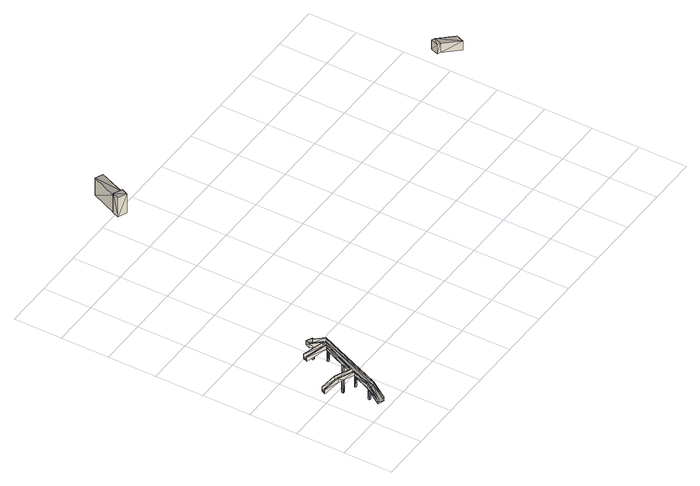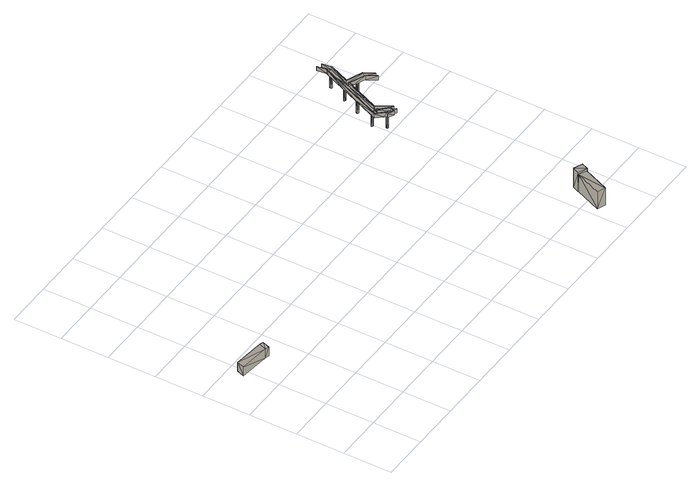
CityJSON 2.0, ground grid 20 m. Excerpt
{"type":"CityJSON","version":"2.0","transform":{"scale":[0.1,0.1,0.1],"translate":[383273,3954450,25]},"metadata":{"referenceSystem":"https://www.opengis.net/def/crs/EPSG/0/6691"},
"CityObjects":{
"bridge1":{"type":"Bridge","attributes":{"function":"07"},"children":["bridge1-1"],"geometry":[{"type":"MultiSurface","lod":"2","boundaries":[[[0,1,2]],[[3,1,0]],[[4,5,6]],[[3,6,1]],[[6,5,1]],[[7,8,9]],[[8,10,9]],[[11,12,13]],[[14,12,11]],[[10,15,9]],[[15,16,9]],[[12,15,13]],[[16,15,12]],[[2,17,18]],[[19,17,2]],[[20,17,19]],[[16,12,6]],[[16,6,3]],[[4,21,22]],[[22,5,4]],[[23,21,4]],[[24,21,25]],[[26,25,27]],[[28,29,27]],[[29,26,27]],[[30,31,32]],[[23,4,25]],[[25,4,33]],[[33,34,25]],[[25,34,27]],[[35,28,34]],[[34,28,27]],[[34,36,35]],[[37,38,39]],[[40,41,42]],[[33,4,43]],[[4,6,43]],[[43,34,33]],[[34,43,40]],[[34,40,36]],[[40,44,36]],[[40,42,44]],[[8,45,46]],[[47,45,8]],[[47,8,7]],[[48,7,49]],[[46,45,50]],[[51,46,50]],[[52,46,51]],[[53,46,52]],[[54,48,49]],[[54,49,55]],[[47,48,56]],[[56,48,54]],[[51,57,58]],[[59,60,61]],[[61,62,63]],[[64,11,63]],[[61,65,66]],[[59,61,66]],[[64,14,11]],[[64,67,14]],[[54,68,69]],[[52,51,70]],[[51,58,70]],[[71,15,52]],[[71,52,70]],[[72,54,55]],[[54,72,68]],[[72,55,73]],[[73,9,16]],[[67,74,75]],[[74,76,75]],[[70,58,77]],[[78,67,64]],[[74,67,78]],[[59,79,60]],[[59,70,79]],[[66,70,59]],[[71,70,66]],[[74,78,80]],[[77,79,70]],[[72,81,68]],[[17,82,83]],[[84,82,17]],[[84,17,20]],[[85,20,86]],[[84,20,85]],[[87,74,80]],[[72,88,81]],[[41,74,87]],[[83,82,32]],[[31,83,32]],[[89,83,90]],[[90,83,31]],[[31,88,72]],[[31,72,91]],[[91,72,73]],[[86,20,19]],[[92,86,19]],[[86,38,85]],[[92,38,86]],[[93,85,38]],[[84,85,93]],[[76,74,43]],[[76,43,6]],[[76,6,12]],[[94,95,29]],[[95,26,29]],[[94,96,95]],[[95,97,24]],[[95,24,26]],[[30,88,31]],[[40,74,41]],[[74,40,43]],[[97,22,24]],[[22,21,24]],[[95,96,98]],[[95,98,97]],[[26,24,25]],[[37,22,97]],[[97,98,37]],[[5,22,37]],[[21,23,25]],[[11,65,61]],[[99,91,0]],[[67,75,14]],[[11,61,63]],[[14,75,12]],[[12,75,76]],[[65,11,13]],[[66,65,13]],[[60,62,61]],[[15,71,66]],[[13,15,66]],[[52,15,10]],[[55,9,73]],[[10,8,53]],[[52,10,53]],[[8,46,53]],[[55,49,9]],[[49,7,9]],[[47,7,48]],[[73,16,91]],[[91,16,3]],[[1,5,37]],[[39,1,37]],[[90,18,89]],[[89,18,17]],[[96,100,98]],[[17,83,89]],[[62,101,78]],[[102,101,62]],[[60,102,62]],[[50,56,57]],[[57,56,69]],[[30,32,103]],[[99,31,91]],[[90,31,99]],[[91,3,0]],[[90,99,18]],[[18,99,0]],[[18,0,2]],[[2,1,39]],[[2,39,104]],[[92,104,39]],[[104,92,19]],[[2,104,19]],[[38,92,39]],[[93,100,105]],[[93,38,98]],[[93,98,100]],[[37,98,38]],[[78,64,63]],[[62,78,63]],[[101,106,78]],[[78,106,107]],[[78,107,80]],[[106,101,108]],[[108,101,109]],[[109,101,102]],[[107,106,110]],[[80,107,110]],[[106,108,109]],[[110,106,111]],[[111,106,109]],[[80,110,111]],[[102,60,79]],[[79,109,102]],[[80,111,79]],[[112,109,79]],[[80,79,113]],[[114,80,113]],[[111,112,79]],[[114,87,80]],[[115,113,79]],[[79,77,115]],[[114,113,116]],[[113,115,116]],[[116,87,114]],[[115,77,117]],[[118,87,116]],[[119,115,117]],[[116,115,119]],[[116,119,118]],[[77,81,117]],[[120,77,58]],[[121,77,120]],[[117,81,119]],[[68,77,121]],[[68,81,77]],[[81,118,119]],[[58,122,120]],[[121,120,123]],[[58,124,122]],[[57,124,58]],[[123,68,121]],[[123,120,125]],[[126,120,122]],[[125,120,126]],[[126,122,124]],[[125,68,123]],[[118,88,87]],[[69,68,125]],[[57,69,124]],[[124,69,126]],[[126,69,125]],[[87,88,127]],[[87,127,128]],[[56,50,45]],[[81,88,118]],[[87,128,41]],[[47,56,45]],[[129,127,88]],[[130,129,88]],[[128,127,131]],[[41,128,131]],[[131,127,132]],[[41,131,133]],[[131,132,133]],[[130,88,30]],[[41,133,134]],[[132,130,30]],[[135,41,134]],[[133,132,30]],[[135,42,41]],[[133,30,134]],[[136,134,30]],[[30,103,136]],[[134,136,137]],[[135,134,137]],[[137,42,135]],[[136,103,138]],[[137,139,42]],[[137,136,140]],[[140,136,138]],[[137,140,139]],[[103,105,138]],[[138,105,140]],[[139,44,42]],[[140,100,139]],[[105,100,140]],[[100,44,139]],[[32,82,103]],[[103,82,105]],[[105,82,93]],[[96,141,100]],[[100,141,142]],[[100,36,44]],[[100,142,36]],[[82,84,93]],[[96,143,141]],[[142,141,144]],[[141,143,144]],[[96,145,143]],[[94,145,96]],[[142,144,36]],[[144,143,145]],[[146,144,145]],[[144,146,147]],[[36,144,35]],[[144,147,35]],[[147,28,35]],[[147,146,28]],[[145,29,146]],[[145,94,29]],[[146,29,28]]],"semantics":{"surfaces":[{"type":"OuterFloorSurface"},{"type":"WallSurface"},{"type":"OuterCeilingSurface"}],"values":[0,0,0,0,0,0,0,0,0,0,0,0,0,0,0,0,0,0,0,0,0,1,1,1,1,1,1,1,1,1,1,1,1,1,1,1,1,1,1,1,1,1,1,1,1,1,1,1,1,1,1,1,1,1,1,1,1,1,1,1,1,1,1,1,1,1,1,1,1,1,1,1,1,1,1,1,1,1,1,1,1,1,1,1,1,1,1,1,1,1,1,1,1,1,1,1,1,1,1,1,1,1,1,1,1,1,1,1,1,1,1,1,1,1,1,1,1,1,1,1,1,1,1,1,1,1,1,1,1,1,1,1,1,1,1,1,1,1,1,1,1,1,1,1,1,1,1,1,1,1,1,1,1,1,1,1,1,1,1,1,1,1,1,1,1,1,1,1,1,1,1,1,1,2,2,2,2,2,2,2,2,2,2,2,2,2,2,2,2,2,2,2,2,2,2,2,2,2,2,2,2,2,2,2,2,2,2,2,2,2,2,2,2,2,2,2,2,2,2,2,2,2,2,2,2,2,2,2,2,2,2,2,2,2,2,2,2,2,2,2,2,2,2,2,2,2,2,2,2,2,2,2,2,2,2,2,2,2,2,2,2,2,2,2,2,2,2,2,2,2,2,2,2,2,2,2,2,2,2,2,2,2,2,2,2,2,2]}}]},
"bridge1-1":{"type":"BridgeConstructiveElement","parents":["bridge1"],"geometry":[{"type":"MultiSurface","lod":"2","boundaries":[[[142,148,144]],[[148,149,144]],[[144,149,147]],[[149,150,147]],[[151,152,138]],[[134,153,135]],[[153,154,135]],[[137,154,155]],[[135,154,137]],[[139,137,156]],[[137,155,156]],[[124,157,122]],[[158,157,124]],[[122,157,120]],[[157,159,120]],[[160,158,124]],[[120,159,121]],[[159,161,121]],[[162,160,126]],[[125,162,126]],[[161,163,121]],[[163,162,125]],[[109,164,108]],[[165,164,109]],[[112,165,109]],[[166,165,112]],[[167,168,106]],[[106,168,107]],[[169,166,112]],[[168,170,107]],[[170,169,111]],[[107,170,110]],[[110,170,111]],[[171,172,117]],[[173,174,113]],[[113,174,114]],[[174,175,116]],[[114,174,116]],[[175,176,118]],[[177,178,130]],[[179,177,132]],[[180,181,128]],[[127,180,128]],[[182,179,133]],[[128,181,183]],[[133,183,182]],[[131,128,183]],[[131,183,133]],[[145,184,143]],[[185,184,145]],[[184,186,143]],[[146,185,145]],[[187,185,146]],[[147,187,146]],[[150,187,147]],[[167,106,164]],[[106,108,164]],[[111,169,112]],[[115,173,113]],[[172,173,115]],[[117,172,115]],[[116,175,118]],[[188,171,119]],[[119,171,117]],[[118,176,119]],[[176,188,119]],[[121,163,123]],[[123,163,125]],[[126,160,124]],[[178,180,127]],[[129,178,127]],[[130,178,129]],[[132,177,130]],[[133,179,132]],[[136,153,134]],[[152,153,136]],[[138,152,136]],[[189,151,140]],[[140,151,138]],[[156,189,139]],[[139,189,140]],[[141,186,142]],[[186,148,142]],[[143,186,141]],[[164,168,167]],[[106,110,107]],[[109,106,108]],[[164,165,168]],[[168,165,170]],[[106,111,110]],[[107,111,106]],[[109,111,106]],[[106,111,112]],[[170,165,169]],[[165,166,169]],[[112,111,109]],[[172,174,173]],[[116,114,113]],[[115,116,113]],[[114,119,113]],[[113,119,117]],[[172,188,174]],[[174,188,175]],[[117,119,115]],[[171,188,172]],[[119,116,115]],[[118,116,119]],[[175,188,176]],[[157,163,159]],[[159,163,161]],[[123,121,120]],[[121,125,120]],[[125,123,120]],[[120,125,126]],[[157,162,163]],[[157,160,162]],[[158,160,157]],[[180,183,181]],[[178,183,180]],[[127,131,128]],[[127,128,132]],[[132,127,129]],[[132,131,127]],[[128,133,132]],[[177,179,178]],[[132,129,130]],[[178,179,183]],[[133,131,132]],[[183,179,182]],[[154,153,155]],[[136,137,134]],[[137,135,134]],[[153,156,155]],[[153,189,156]],[[152,189,153]],[[134,135,140]],[[135,139,140]],[[151,189,152]],[[140,137,136]],[[138,140,136]],[[139,137,140]],[[186,149,148]],[[141,144,142]],[[143,144,141]],[[184,187,186]],[[141,142,146]],[[186,187,149]],[[145,144,143]],[[142,147,146]],[[185,187,184]],[[147,144,146]],[[149,187,150]]]}]},
"bridge2":{"type":"Bridge","geometry":[{"type":"Solid","lod":"2","boundaries":[[[[190,191,192]],[[193,190,192]],[[194,191,190]],[[191,194,195]],[[195,194,196]],[[193,192,197]],[[197,192,198]],[[196,190,199]],[[190,200,199]],[[196,201,195]],[[202,201,196]],[[200,197,198]],[[203,200,198]],[[200,203,204]],[[199,200,204]],[[204,205,199]],[[205,206,199]],[[202,205,201]],[[206,205,202]],[[204,203,195]],[[203,191,195]],[[194,190,196]],[[190,193,197]],[[200,190,197]],[[199,202,196]],[[206,202,199]],[[192,191,198]],[[198,191,203]],[[195,201,204]],[[201,205,204]]]],"semantics":{"surfaces":[{"type":"WallSurface"},{"type":"OuterFloorSurface"},{"type":"GroundSurface"}],"values":[[0,0,0,0,0,0,0,0,0,0,0,0,0,0,0,0,0,0,0,0,0,0,1,1,1,1,2,2,2,2]]}}]},
"bridge3":{"type":"Bridge","geometry":[{"type":"Solid","lod":"2","boundaries":[[[[207,208,209]],[[210,208,207]],[[211,212,210]],[[210,212,208]],[[207,209,213]],[[213,209,214]],[[211,215,212]],[[216,215,211]],[[213,214,217]],[[218,213,217]],[[216,218,215]],[[218,217,215]],[[214,208,212]],[[209,208,214]],[[214,212,215]],[[214,215,217]],[[213,216,211]],[[218,216,213]],[[213,211,210]],[[213,210,207]]]],"semantics":{"surfaces":[{"type":"WallSurface"},{"type":"OuterCeilingSurface"}],"values":[[0,0,0,0,0,0,0,0,0,0,0,0,1,1,1,1,1,1,1,1]]}}]}
},
"vertices":[
[190,323,76],[199,336,76],[196,337,76],[193,322,76],[193,378,76],[202,342,76],[225,345,76],[13,226,50],[7,213,50],[62,204,76],[56,190,76],[65,19,48],[107,68,76],[88,76,76],[84,11,48],[124,161,76],[130,174,76],[126,365,49],[191,324,76],[197,338,76],[132,379,49],[176,393,76],[169,376,76],[196,385,76],[176,393,90],[196,385,90],[175,397,90],[200,386,90],[200,386,72],[175,397,72],[186,313,72],[189,321,90],[189,321,72],[193,378,90],[196,379,90],[196,379,72],[203,372,72],[202,342,90],[198,341,90],[199,336,90],[228,345,90],[181,235,72],[217,320,72],[225,345,90],[228,345,72],[6,210,45],[6,210,64],[14,229,45],[14,229,64],[13,226,64],[55,187,71],[55,187,90],[56,190,90],[7,213,64],[63,206,90],[62,204,90],[63,206,71],[55,187,72],[78,178,72],[85,77,90],[85,77,72],[62,20,62],[85,78,71],[62,20,43],[87,10,43],[65,19,62],[88,76,90],[87,10,62],[112,185,72],[63,206,72],[120,159,90],[124,161,90],[128,178,90],[130,174,90],[110,67,90],[84,11,62],[107,68,90],[120,159,72],[110,67,72],[118,154,72],[116,81,72],[128,178,72],[125,362,44],[125,362,63],[133,382,44],[133,382,63],[132,379,63],[150,160,72],[150,229,72],[126,365,63],[191,324,90],[193,322,90],[197,338,90],[198,341,72],[165,376,72],[165,376,90],[175,366,72],[169,376,90],[198,342,90],[190,323,90],[198,342,72],[90,75,72],[85,78,72],[190,323,72],[196,337,90],[196,337,72],[102,78,72],[106,79,72],[99,81,72],[99,85,72],[108,83,72],[107,87,72],[102,88,72],[136,158,72],[140,158,72],[132,160,72],[142,162,72],[132,165,72],[140,166,72],[136,167,72],[84,179,72],[88,180,72],[81,182,72],[90,184,72],[81,186,72],[88,188,72],[84,189,72],[170,233,72],[174,234,72],[166,236,72],[166,240,72],[176,238,72],[170,243,72],[174,242,72],[203,317,72],[208,318,72],[200,319,72],[210,321,72],[200,324,72],[208,325,72],[204,326,72],[183,368,72],[187,369,72],[180,370,72],[189,372,72],[180,375,72],[183,377,72],[188,376,72],
[187,369,8],[189,372,8],[188,376,8],[200,324,8],[200,319,8],[203,317,8],[208,318,8],[210,321,8],[208,325,8],[81,182,8],[81,186,8],[84,179,8],[84,189,8],[88,180,8],[88,188,8],[90,184,8],[99,81,8],[99,85,8],[102,88,8],[102,78,8],[106,79,8],[106,87,8],[108,83,8],[132,165,8],[132,160,8],[136,158,8],[140,158,8],[142,162,8],[140,166,8],[166,240,8],[166,236,8],[170,243,8],[170,233,8],[174,234,8],[174,242,8],[176,238,8],[180,370,8],[180,375,8],[183,368,8],[183,377,8],[136,167,8],[204,326,8],
[289,1286,302],[289,1286,212],[277,1258,212],[277,1258,302],[289,1286,292],[291,1285,212],[291,1285,292],[313,1243,302],[313,1243,212],[324,1271,292],[325,1270,302],[337,1393,212],[337,1393,292],[325,1270,212],[324,1271,212],[370,1379,212],[370,1379,292],
[1678,804,200],[1666,772,242],[1678,804,242],[1666,772,200],[1680,767,200],[1680,767,242],[1692,799,200],[1692,799,242],[1771,729,204],[1771,729,163],[1783,761,205],[1783,761,163]
]}
